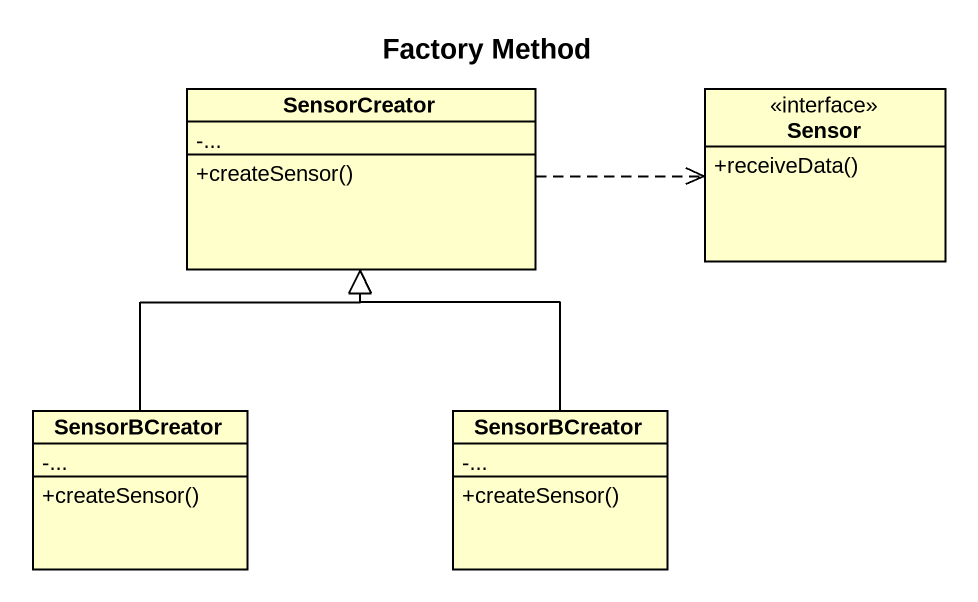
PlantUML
@startuml
title Factory Method
hide circle
hide empty members
skinparam classAttributeIconSize 0
class SensorCreator {
  -...
  +createSensor()
}
interface Sensor {
  +receiveData()
}
class SensorBCreator {
  -...
  +createSensor()
}
class "SensorBCreator" as SensorBCreator_2 {
  -...
  +createSensor()
}
SensorCreator .right.> Sensor
SensorBCreator -up-|> SensorCreator
SensorBCreator_2 -up-|> SensorCreator
@enduml
